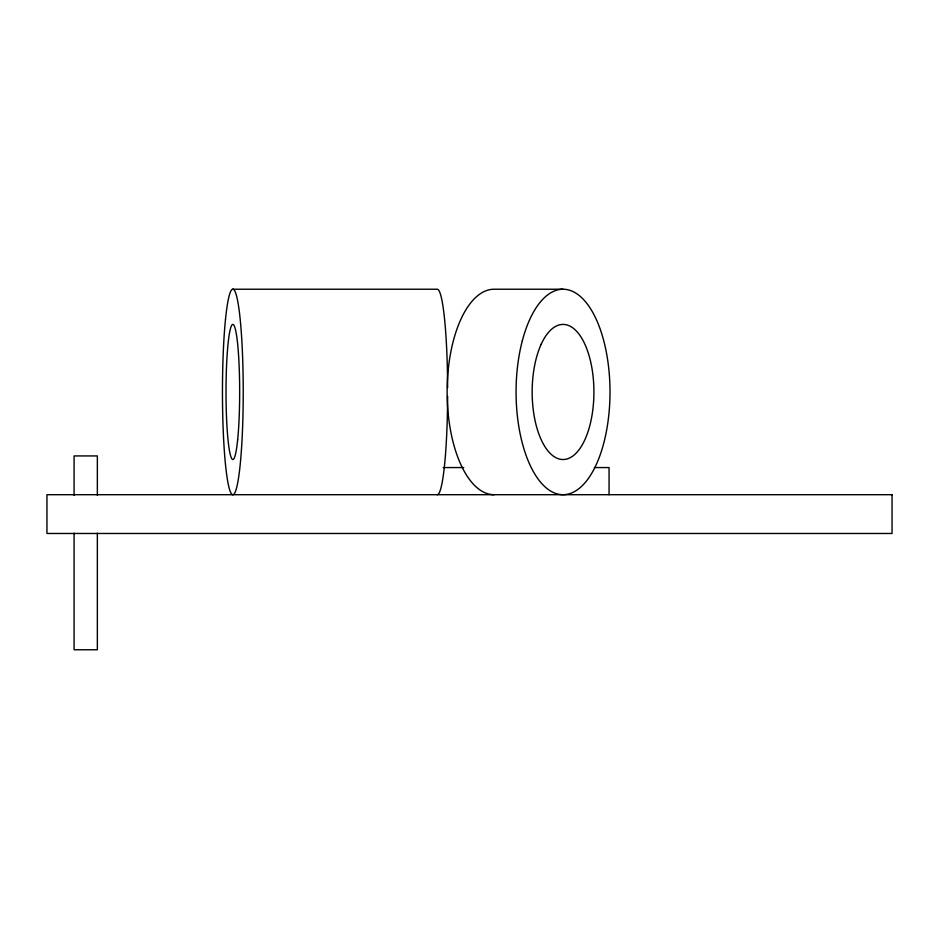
<?xml version="1.0" encoding="UTF-8"?>
<svg xmlns="http://www.w3.org/2000/svg" width="939" height="939" viewBox="0 0 939 939"><rect width="100%" height="100%" fill="white"/><g stroke="black" fill="none" stroke-linecap="round" stroke-linejoin="round"><path stroke-width="1.41" d="M232.837 289.235L437.245 289.235A102.727 10.376 90 0 1 447.621 387.748M563.036 289.235L494.078 289.235A102.727 46.962 90 0 0 447.117 391.962A102.727 46.962 90 0 0 494.078 494.7M443.208 467.563L463.737 467.563M594.399 467.563L609.059 467.563L609.059 494.7M97.351 495.276L97.351 455.931L74.087 455.931L74.087 495.276M97.351 533.176L97.351 649.765L74.087 649.765L74.087 533.176M447.621 396.188A102.727 10.376 90 0 1 437.245 494.7M892.05 494.7L46.95 494.7L46.95 533.469L892.05 533.469L892.05 494.7M541.204 344.214A67.538 30.87 90 0 0 555.043 457.211A67.538 30.87 90 0 0 592.861 374.485A67.538 30.87 90 0 0 541.204 344.214M522.366 340.599A102.727 46.962 90 0 0 563.036 494.7A102.727 46.962 90 0 0 603.707 340.599A102.727 46.962 90 0 0 522.366 340.599M225.501 319.33A102.727 10.376 90 0 0 230.149 491.203A102.727 10.376 90 0 0 242.872 365.377A102.727 10.376 90 0 0 225.501 319.33M237.661 439.722A67.538 6.819 -90 0 0 234.609 326.725A67.538 6.819 -90 0 0 226.252 409.451A67.538 6.819 -90 0 0 237.661 439.722"/></g></svg>
